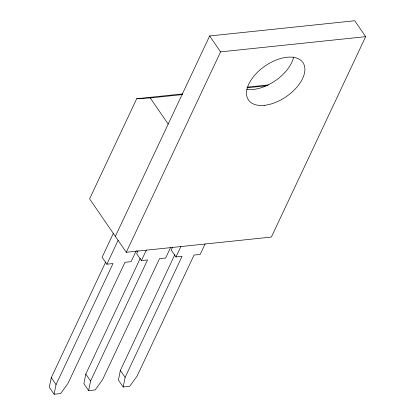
<?xml version="1.0" encoding="UTF-8"?>
<svg xmlns="http://www.w3.org/2000/svg" width="415" height="415" viewBox="0 0 415 415"><rect width="100%" height="100%" fill="white"/><g stroke="black" fill="none" stroke-linecap="round" stroke-linejoin="round"><path stroke-width="0.62" d="M105.758 261.891L51.284 377.66L49.323 387.32L54.09 394.25L60.616 393.565L68.013 383.341L124.967 262.306L131.083 261.668L136.302 250.587M54.09 394.25L56.046 384.591L112.999 263.561L106.878 264.205L102.116 257.274L113.368 233.36M140.301 258.27L85.822 374.04L83.866 383.699L88.628 390.629L95.154 389.944L102.552 379.715L159.505 258.685L165.626 258.042L170.565 247.548M88.628 390.629L90.584 380.97L147.538 259.94L141.422 260.584L136.654 253.653L138.029 250.733M174.84 254.649L120.366 370.419L118.405 380.073L123.167 387.008L129.693 386.324L137.09 376.094L194.044 255.064L200.165 254.421L205.103 243.927M123.167 387.008L125.128 377.349L182.076 256.32L175.96 256.963L171.198 250.027L172.567 247.112M182.491 93.925L136.706 98.729L89.583 198.868L126.279 252.279L271.374 237.064L365.677 36.66L354.742 20.75L209.648 35.965L115.349 236.368M106.878 264.205L118.13 240.29M126.279 252.279L220.583 51.875L365.677 36.66M141.422 260.584L146.36 250.084M175.96 256.963L180.899 246.463M247.62 87.098L268.256 84.935M136.706 98.729L150.225 97.956L182.465 94.573M246.956 87.809L267.587 85.646M209.648 35.965L220.583 51.875M150.225 97.956L168.184 124.09M120.366 370.419L125.128 377.349M85.822 374.04L90.584 380.97M51.284 377.66L56.046 384.591M293.597 57.021A33.044 18.618 -34.5 0 1 246.884 89.324M264.397 105.322A33.044 18.618 -34.5 0 0 304.677 66.825A33.044 18.618 -34.5 0 0 258.042 71.717A33.044 18.618 -34.5 0 0 264.397 105.322"/></g></svg>
